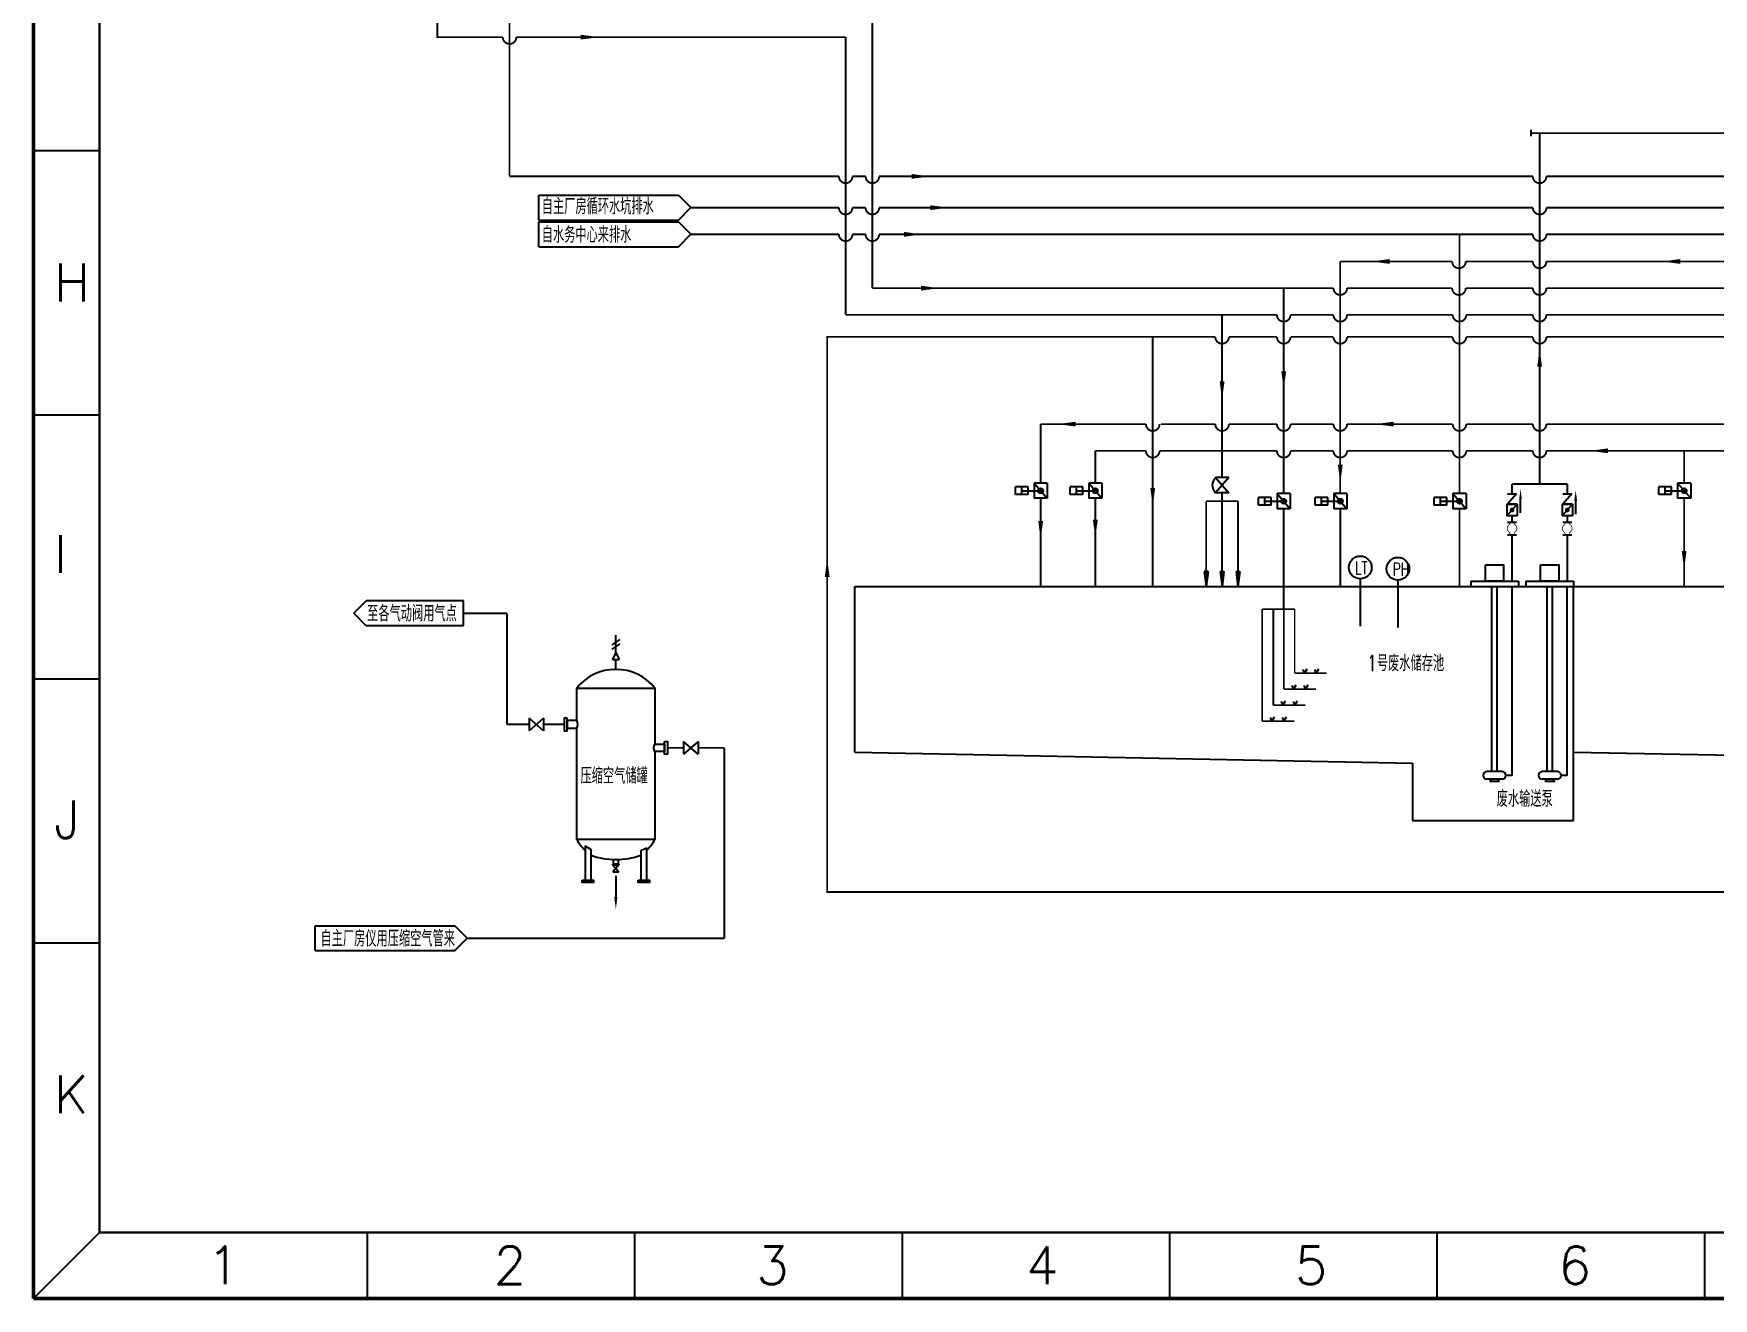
# Model space of a CAD drawing. Extents: x 51196 to 52353, y 31156 to 31960.
# Drawn here: x 51196 to 51636.7, y 31155.6 to 31487.5 of the extents above; entities that cross this region are included whole.
import ezdxf

# ---------------------------------------------------------------- set-up
doc = ezdxf.new("R2010")
doc.units = 0
doc.header["$LTSCALE"] = 3
doc.header["$MEASUREMENT"] = 0
for name, pattern in [('BORDER', [1.75, 0.5, -0.25, 0.5, -0.25, 0, -0.25]), ('CENTER', [2, 1.25, -0.25, 0.25, -0.25]), ('DASHED', [0.75, 0.5, -0.25]), ('DASHED2', [0.375, 0.25, -0.125])]:
    doc.linetypes.add(name, pattern=pattern)
doc.layers.get('0').update_dxf_attribs({"linetype": 'CONTINUOUS'})
for name, color, linetype in [('4', 7, 'CONTINUOUS'), ('A', 4, 'CONTINUOUS'), ('TT', 7, 'CONTINUOUS'), ('修改', 7, 'CONTINUOUS'), ('排泥管', 126, 'DASHED'), ('生产水', 5, 'CONTINUOUS'), ('生活水', 3, 'BORDER'), ('碱', 6, 'DASHED2'), ('空气', 4, 'CENTER')]:
    doc.layers.add(name, color=color, linetype=linetype)
doc.styles.add('HZ', font='geditxt.shx', dxfattribs={"width": 0.75, "bigfont": 'hztxt1.shx'})
doc.styles.add('样式 2', font='txt.shx', dxfattribs={"height": 2})

msp = doc.modelspace()

# ---------------------------------------------------------------- hatches: boundary and pattern name
at = {"layer": 'TT', "ltscale": 3}
h = msp.add_hatch(color=40, dxfattribs=at)
h.paths.add_polyline_path([(51503.11, 31346.34), (51503.61, 31346.34), (51503.61, 31342.41)])
h.paths.add_polyline_path([(51503.61, 31342.41), (51503.61, 31346.34), (51504.1, 31346.34)])
h = msp.add_hatch(color=40, dxfattribs=at)
h.paths.add_polyline_path([(51508.26, 31346.34), (51507.77, 31346.34), (51507.77, 31342.41)])
h.paths.add_polyline_path([(51507.77, 31342.41), (51507.77, 31346.34), (51507.27, 31346.34)])
h = msp.add_hatch(color=40, dxfattribs=at)
h.paths.add_polyline_path([(51512.42, 31346.34), (51511.93, 31346.34), (51511.93, 31342.41)])
h.paths.add_polyline_path([(51511.93, 31342.41), (51511.93, 31346.34), (51511.43, 31346.34)])
at = {"layer": '排泥管', "linetype": 'ByBlock', "ltscale": 3}
h = msp.add_hatch(color=0, dxfattribs=at)
h.paths.add_polyline_path([(51460.17, 31367.56), (51459.53, 31367.56, 0.643887), (51460.6, 31367.08)])
h.paths.add_polyline_path([(51459.75, 31368.05, 0.216629), (51459.53, 31367.56), (51460.17, 31367.56)])
h.paths.add_polyline_path([(51459.75, 31368.05), (51460.6, 31367.08, 0.216629), (51460.82, 31367.56, 0.643887)])
h = msp.add_hatch(color=0, dxfattribs=at)
h.paths.add_polyline_path([(51474.51, 31367.56), (51473.87, 31367.56, 0.643887), (51474.93, 31367.08)])
h.paths.add_polyline_path([(51474.09, 31368.05, 0.216629), (51473.87, 31367.56), (51474.51, 31367.56)])
h.paths.add_polyline_path([(51474.09, 31368.05), (51474.93, 31367.08, 0.216629), (51475.16, 31367.56, 0.643887)])
h = msp.add_hatch(color=0, dxfattribs=at)
h.paths.add_polyline_path([(51628.99, 31367.56), (51628.35, 31367.56, 0.643887), (51629.41, 31367.08)])
h.paths.add_polyline_path([(51628.57, 31368.05, 0.216629), (51628.35, 31367.56), (51628.99, 31367.56)])
h.paths.add_polyline_path([(51628.57, 31368.05), (51629.41, 31367.08, 0.216629), (51629.63, 31367.56, 0.643887)])
at = {"layer": '生产水', "ltscale": 3}
h = msp.add_hatch(color=0, dxfattribs=at)
h.paths.add_polyline_path([(51538.78, 31364.81), (51538.13, 31364.81, 0.643887), (51539.2, 31364.33)])
h.paths.add_polyline_path([(51538.35, 31365.3, 0.216629), (51538.13, 31364.81), (51538.78, 31364.81)])
h.paths.add_polyline_path([(51538.35, 31365.3), (51539.2, 31364.33, 0.216629), (51539.42, 31364.81, 0.643887)])
h = msp.add_hatch(color=7, dxfattribs=at)
h.paths.add_polyline_path([(51570.04, 31364.81), (51569.4, 31364.81, 0.643887), (51570.46, 31364.33)])
h.paths.add_polyline_path([(51569.62, 31365.3, 0.216629), (51569.4, 31364.81), (51570.04, 31364.81)])
h.paths.add_polyline_path([(51569.62, 31365.3), (51570.46, 31364.33, 0.216629), (51570.68, 31364.81, 0.643887)])
at = {"layer": '空气', "ltscale": 3}
h = msp.add_hatch(color=0, dxfattribs=at)
h.paths.add_polyline_path([(51523.94, 31364.81), (51523.29, 31364.81, 0.643887), (51524.36, 31364.33)])
h.paths.add_polyline_path([(51523.51, 31365.3, 0.216629), (51523.29, 31364.81), (51523.94, 31364.81)])
h.paths.add_polyline_path([(51523.51, 31365.3), (51524.36, 31364.33, 0.216629), (51524.58, 31364.81, 0.643887)])

# ---------------------------------------------------------------- linework, layer by layer
at = {"color": 7, "linetype": 'ByBlock', "lineweight": 50}
for p, q in [((51195.97, 31155.65), (51195.97, 31959.55)), ((52353.32, 31155.65), (51195.97, 31155.65))]:
    msp.add_line(p, q, dxfattribs=at)
at = {"color": 7, "linetype": 'ByBlock', "lineweight": 30}
for p, q in [((51213.29, 31172.97), (51213.29, 31942.23)), ((52335.99, 31172.97), (51213.29, 31172.97))]:
    msp.add_line(p, q, dxfattribs=at)
at = {"color": 7, "linetype": 'ByBlock', "lineweight": -3}
for p, q in [((51213.29, 31456.72), (51195.97, 31456.72)), ((51213.29, 31387.42), (51195.97, 31387.42)), ((51213.29, 31318.12), (51195.97, 31318.12)), ((51213.29, 31248.82), (51195.97, 31248.82)), ((51213.29, 31172.97), (51195.97, 31155.65)), ((51283.46, 31172.97), (51283.46, 31155.65)), ((51283.46, 31172.97), (51283.46, 31155.65)), ((51353.63, 31172.97), (51353.63, 31155.65)), ((51423.8, 31172.97), (51423.8, 31155.65)), ((51493.97, 31172.97), (51493.97, 31155.65)), ((51564.14, 31172.97), (51564.14, 31155.65)), ((51634.3, 31172.97), (51634.3, 31155.65))]:
    msp.add_line(p, q, dxfattribs=at)
at = {"color": 7, "ltscale": 3}
for p, q in [((51509.5, 31371), (51506.03, 31367.03)), ((51506.03, 31371), (51509.5, 31367.03)), ((51509.5, 31371), (51506.03, 31371)), ((51509.5, 31367.03), (51506.03, 31367.03)), ((51585.2, 31364.06), (51582.48, 31360.94)), ((51585.2, 31364.06), (51582.48, 31364.06)), ((51582.48, 31364.06), (51582.48, 31360.94)), ((51585.2, 31360.94), (51582.48, 31360.94)), ((51585.2, 31364.06), (51585.2, 31360.94)), ((51596.96, 31364.06), (51596.96, 31360.94)), ((51599.68, 31364.06), (51596.96, 31364.06)), ((51599.68, 31364.06), (51596.96, 31360.94)), ((51599.68, 31360.94), (51596.96, 31360.94)), ((51599.68, 31364.06), (51599.68, 31360.94)), ((51553.89, 31344.11), (51553.89, 31331.64))]:
    msp.add_line(p, q, dxfattribs=at)
at = {"color": 7}
for p, q in [((51582.67, 31366.75), (51585.02, 31366.75)), ((51585.02, 31366.75), (51582.67, 31364.06)), ((51599.49, 31366.75), (51597.14, 31364.06)), ((51597.14, 31366.75), (51599.49, 31366.75)), ((51582.67, 31364.06), (51585.02, 31364.06)), ((51597.14, 31364.06), (51599.49, 31364.06)), ((51582.67, 31359.36), (51585.02, 31359.36)), ((51582.67, 31356.01), (51585.02, 31356.01)), ((51597.14, 31359.36), (51599.49, 31359.36)), ((51597.14, 31356.01), (51599.49, 31356.01))]:
    msp.add_line(p, q, dxfattribs=at)
at = {"color": 7, "ltscale": 100}
for p, q in [((51586.06, 31361.75), (51586.06, 31365.27)), ((51600.54, 31361.46), (51600.54, 31364.98))]:
    msp.add_line(p, q, dxfattribs=at)
at = {"ltscale": 3}
msp.add_line((51544.02, 31344.46), (51544.02, 31331.99), dxfattribs=at)
at = {"color": 55, "ltscale": 3}
for p, q in [((51411.45, 31342.41), (51599.98, 31342.41)), ((51411.45, 31299.01), (51411.45, 31342.41)), ((51599.98, 31342.41), (51788.5, 31342.41)), ((51599.98, 31281.06), (51599.98, 31342.41)), ((51411.45, 31299.01), (51557.72, 31296.1)), ((51599.98, 31299.01), (51746.25, 31296.1)), ((51557.72, 31281.06), (51599.98, 31281.06))]:
    msp.add_line(p, q, dxfattribs=at)
at = {"color": 123, "ltscale": 3}
msp.add_line((51557.72, 31296.1), (51557.72, 31281.06), dxfattribs=at)
at = {"color": 40, "ltscale": 3}
for points in [[(51339.49, 31486.58, 1.26, 0, 0), (51344.27, 31486.58, 0, 0, 0)], [(51507.77, 31396.24, 1.26, 0, 0), (51507.77, 31391.45, 0, 0, 0)]]:
    msp.add_lwpolyline(points, format="xyseb", dxfattribs=at)
at = {"color": 2, "ltscale": 3}
msp.add_lwpolyline([(51591.08, 31400.09, 1.26, 0, 0), (51591.08, 31404.88, 0, 0, 0)], format="xyseb", dxfattribs=at)
at = {"color": 7, "ltscale": 100}
for points in [[(51586.06, 31365.27, 0.712, 0, 0), (51586.06, 31367.98, 0, 0, 0)], [(51600.54, 31364.98, 0.712, 0, 0), (51600.54, 31367.69, 0, 0, 0)]]:
    msp.add_lwpolyline(points, format="xyseb", dxfattribs=at)
at = {"color": 7, "ltscale": 3, "const_width": 0.627}
for points in [[(51583.53, 31362.5, 1), (51584.16, 31362.5, 1)], [(51598.01, 31362.5, 1), (51598.63, 31362.5, 1)]]:
    msp.add_lwpolyline(points, format="xyb", close=True, dxfattribs=at)
at = {"ltscale": 3}
msp.add_circle((51544.02, 31347.44), 2.98, dxfattribs=at)
at = {"color": 7, "ltscale": 3}
msp.add_circle((51553.89, 31347.09), 2.98, dxfattribs=at)
msp.add_arc((51508.01, 31369.01), 2.8, 134.9192, 225.0808, dxfattribs=at)
at = {"layer": '4', "color": 7, "linetype": 'Continuous', "const_width": 0.19}
for points in [[(51583.26, 31356.58, -0.622043), (51583.26, 31358.79, -0.622043)], [(51584.42, 31356.58, 0.622043), (51584.42, 31358.79, 0.622043)], [(51597.74, 31356.58, -0.622043), (51597.74, 31358.79, -0.622043)], [(51598.9, 31356.58, 0.622043), (51598.9, 31358.79, 0.622043)]]:
    msp.add_lwpolyline(points, format="xyb", dxfattribs=at)
for points in [[(51583.26, 31359.36), (51583.26, 31358.79)], [(51583.26, 31356.01), (51583.26, 31356.58)], [(51584.42, 31359.36), (51584.42, 31358.79)], [(51584.42, 31356.01), (51584.42, 31356.58)], [(51597.74, 31359.36), (51597.74, 31358.79)], [(51597.74, 31356.01), (51597.74, 31356.58)], [(51598.9, 31359.36), (51598.9, 31358.79)], [(51598.9, 31356.01), (51598.9, 31356.58)]]:
    msp.add_lwpolyline(points, dxfattribs=at)
at = {"layer": 'A'}
for p, q in [((51572.99, 31343.81), (51585.5, 31343.81)), ((51572.99, 31343.81), (51572.99, 31342.41)), ((51585.5, 31343.81), (51585.5, 31342.41)), ((51587.47, 31343.81), (51599.98, 31343.81)), ((51587.47, 31343.81), (51587.47, 31342.41)), ((51599.98, 31343.81), (51599.98, 31342.41)), ((51578.55, 31293.88), (51578.55, 31342.41)), ((51579.95, 31293.88), (51579.95, 31342.41)), ((51583.84, 31292.88), (51583.84, 31342.41)), ((51593.02, 31293.88), (51593.02, 31342.41)), ((51594.42, 31293.88), (51594.42, 31342.41)), ((51598.32, 31292.88), (51598.32, 31342.41)), ((51581.22, 31293.88), (51577.27, 31293.88)), ((51581.22, 31291.88), (51577.27, 31291.88)), ((51578.55, 31291.88), (51577.93, 31291.25)), ((51580.56, 31291.25), (51577.93, 31291.25)), ((51579.95, 31291.88), (51580.56, 31291.25)), ((51583.84, 31292.88), (51582.22, 31292.88)), ((51595.7, 31293.88), (51591.75, 31293.88)), ((51595.7, 31291.88), (51591.75, 31291.88)), ((51593.03, 31291.88), (51592.41, 31291.25)), ((51595.04, 31291.25), (51592.41, 31291.25)), ((51594.42, 31291.88), (51595.04, 31291.25)), ((51598.32, 31292.88), (51596.7, 31292.88))]:
    msp.add_line(p, q, dxfattribs=at)
for points in [[(51576.88, 31348.15), (51581.62, 31348.15), (51581.62, 31343.81), (51576.88, 31343.81)], [(51591.35, 31348.15), (51596.09, 31348.15), (51596.09, 31343.81), (51591.35, 31343.81)]]:
    msp.add_lwpolyline(points, close=True, dxfattribs=at)
for centre, start, end in [((51577.27, 31292.88), 90, 270), ((51581.22, 31292.88), 270, 90), ((51591.75, 31292.88), 90, 270), ((51595.7, 31292.88), 270, 90)]:
    msp.add_arc(centre, 1, start, end, dxfattribs=at)
at = {"layer": 'TT', "color": 7, "ltscale": 3}
for p, q in [((51504.1, 31346.34), (51503.11, 31346.34)), ((51503.11, 31346.34), (51503.61, 31342.41)), ((51504.1, 31346.34), (51503.61, 31342.41)), ((51507.27, 31346.34), (51508.26, 31346.34)), ((51507.27, 31346.34), (51507.77, 31342.41)), ((51508.26, 31346.34), (51507.77, 31342.41)), ((51511.43, 31346.34), (51512.42, 31346.34)), ((51511.43, 31346.34), (51511.93, 31342.41)), ((51512.42, 31346.34), (51511.93, 31342.41))]:
    msp.add_line(p, q, dxfattribs=at)
at = {"layer": 'TT', "color": 0, "linetype": 'Continuous', "ltscale": 3}
for p, q in [((51283.24, 31338.66), (51279.99, 31335.41)), ((51308.74, 31338.66), (51283.24, 31338.66)), ((51308.74, 31332.16), (51308.74, 31338.66)), ((51283.24, 31332.16), (51279.99, 31335.41)), ((51308.74, 31332.16), (51283.24, 31332.16)), ((51269.85, 31253.39), (51306.49, 31253.39)), ((51269.85, 31246.89), (51269.85, 31253.39)), ((51306.49, 31253.39), (51309.74, 31250.14)), ((51306.49, 31246.89), (51309.74, 31250.14)), ((51269.85, 31246.89), (51306.49, 31246.89))]:
    msp.add_line(p, q, dxfattribs=at)
at = {"layer": 'TT', "color": 4, "linetype": 'Continuous', "ltscale": 3}
for p, q in [((51348.72, 31325.14), (51348.72, 31329.68)), ((51349.78, 31328.57), (51347.67, 31327.14)), ((51349.78, 31327.4), (51347.67, 31325.96)), ((51348.72, 31325.14), (51347.82, 31323.26)), ((51348.72, 31325.14), (51349.62, 31323.26)), ((51347.82, 31323.26), (51349.62, 31323.26)), ((51348.72, 31320.68), (51348.72, 31323.26)), ((51329.73, 31307.85), (51325.95, 31304.56)), ((51329.73, 31304.56), (51325.95, 31307.85)), ((51325.95, 31307.85), (51325.95, 31304.56)), ((51329.73, 31307.85), (51329.73, 31304.56)), ((51370.28, 31301.75), (51366.51, 31298.46)), ((51370.28, 31298.46), (51366.51, 31301.75)), ((51366.51, 31301.75), (51366.51, 31298.46)), ((51370.28, 31301.75), (51370.28, 31298.46)), ((51340.67, 31274.37), (51340.67, 31265.39)), ((51342.17, 31273.51), (51342.17, 31265.39)), ((51355.28, 31273.15), (51355.28, 31265.39)), ((51356.78, 31273.89), (51356.78, 31265.39)), ((51347.91, 31269.4), (51349.54, 31267.54)), ((51349.54, 31269.4), (51347.91, 31267.54)), ((51347.91, 31269.4), (51349.54, 31269.4)), ((51340.67, 31265.39), (51342.17, 31265.39)), ((51347.91, 31267.54), (51349.54, 31267.54)), ((51348.72, 31266.56), (51348.72, 31260.96)), ((51355.28, 31265.39), (51356.78, 31265.39)), ((51355.28, 31265.39), (51356.78, 31265.39))]:
    msp.add_line(p, q, dxfattribs=at)
at = {"layer": 'TT', "color": 4, "linetype": 'Continuous', "ltscale": 3, "const_width": 0.5}
for points in [[(51320.17, 31335.41), (51308.74, 31335.41)], [(51320.17, 31306.21), (51320.17, 31335.41)], [(51377.19, 31300.1), (51370.28, 31300.1)], [(51377.19, 31250.14), (51377.19, 31300.1)], [(51377.19, 31250.14), (51309.74, 31250.14)]]:
    msp.add_lwpolyline(points, dxfattribs=at)
at = {"layer": 'TT', "color": 4, "linetype": 'Continuous', "ltscale": 3}
for points in [[(51338.47, 31307.24), (51338.47, 31315.78), (51358.97, 31315.78), (51358.97, 31301.09)], [(51338.47, 31307.24), (51335.97, 31307.24), (51335.97, 31305.26), (51338.47, 31305.26)], [(51358.97, 31299.11), (51358.97, 31276.08), (51338.47, 31276.08), (51338.47, 31305.26)], [(51358.97, 31301.09), (51361.48, 31301.09), (51361.48, 31299.11), (51358.97, 31299.11)]]:
    msp.add_lwpolyline(points, dxfattribs=at)
for points in [[(51335.97, 31307.89), (51335.13, 31307.89), (51335.13, 31304.61), (51335.97, 31304.61)], [(51361.48, 31301.74), (51362.31, 31301.74), (51362.31, 31298.46), (51361.48, 31298.46)], [(51347.9, 31269.62), (51349.55, 31269.62), (51349.55, 31269.4), (51347.9, 31269.4)], [(51348.14, 31270.79), (51349.3, 31270.79), (51349.3, 31269.62), (51348.14, 31269.62)], [(51339.93, 31265.39), (51342.9, 31265.39), (51342.9, 31264.74), (51339.93, 31264.74)], [(51354.54, 31265.39), (51357.51, 31265.39), (51357.51, 31264.74), (51354.54, 31264.74)]]:
    msp.add_lwpolyline(points, close=True, dxfattribs=at)
msp.add_lwpolyline([(51348.72, 31260.96, 0.84, 0, 0), (51348.72, 31257.77, 0, 0, 0)], format="xyseb", dxfattribs=at)
for centre, radius, start, end in [((51348.72, 31307.52), 13.17, 38.8696, 141.1304), ((51336.65, 31306.25), 2.07, 331.3932, 28.6068), ((51360.14, 31300.1), 1.53, 139.7243, 220.2757), ((51348.72, 31281.62), 11.65, 208.3842, 226.2575), ((51349.11, 31287.47), 15.59, 237.1843, 243.53), ((51349.11, 31287.47), 15.59, 293.2844, 299.4395), ((51348.72, 31281.62), 11.65, 313.7425, 331.6158), ((51348.72, 31289.38), 18.59, 249.3539, 290.6461)]:
    msp.add_arc(centre, radius, start, end, dxfattribs=at)
at = {"layer": '修改', "color": 31, "ltscale": 3, "const_width": 0.49}
for points in [[(51320.84, 31561.7), (51320.84, 31450.04)], [(51320.84, 31450.04), (51407.24, 31450.04)], [(51410.8, 31450.04), (51414.24, 31450.04)], [(51417.8, 31450.04), (51589.3, 31450.04)], [(51592.86, 31450.04), (51777.82, 31450.04)]]:
    msp.add_lwpolyline(points, dxfattribs=at)
for points in [[(51407.24, 31450.04, 1), (51410.8, 31450.04)], [(51414.24, 31450.04, 1), (51417.8, 31450.04)], [(51592.86, 31450.04, -1), (51589.3, 31450.04)]]:
    msp.add_lwpolyline(points, format="xyb", dxfattribs=at)
at = {"layer": '修改', "color": 31, "ltscale": 3}
msp.add_lwpolyline([(51426.32, 31450.04, 1.26, 0, 0), (51431.11, 31450.04, 0, 0, 0)], format="xyseb", dxfattribs=at)
at = {"layer": '修改', "color": 32, "ltscale": 3, "const_width": 0.49}
for points in [[(51509.55, 31407.93), (51522.15, 31407.93)], [(51571.82, 31407.93), (51584.43, 31407.93)]]:
    msp.add_lwpolyline(points, dxfattribs=at)
at = {"layer": '修改', "color": 7, "ltscale": 3}
msp.add_lwpolyline([(51489.58, 31368.32, 1.26, 0, 0), (51489.58, 31363.53, 0, 0, 0)], format="xyseb", dxfattribs=at)
at = {"layer": '修改', "color": 32, "ltscale": 3}
msp.add_lwpolyline([(51404.17, 31344.94, 1.26, 0, 0), (51404.17, 31349.73, 0, 0, 0)], format="xyseb", dxfattribs=at)
at = {"layer": '排泥管', "color": 0, "linetype": 'ByBlock', "ltscale": 3}
for p, q in [((51461.91, 31369.55), (51458.44, 31369.55)), ((51458.44, 31369.55), (51461.91, 31365.58)), ((51458.44, 31369.55), (51458.44, 31365.58)), ((51461.91, 31369.55), (51461.91, 31365.58)), ((51476.24, 31369.55), (51472.78, 31369.55)), ((51472.78, 31369.55), (51476.24, 31365.58)), ((51472.78, 31369.55), (51472.78, 31365.58)), ((51476.24, 31369.55), (51476.24, 31365.58)), ((51630.72, 31369.55), (51627.26, 31369.55)), ((51627.26, 31369.55), (51630.72, 31365.58)), ((51627.26, 31369.55), (51627.26, 31365.58)), ((51630.72, 31369.55), (51630.72, 31365.58)), ((51453.57, 31366.55), (51453.57, 31368.58)), ((51456.88, 31368.58), (51453.57, 31368.58)), ((51456.88, 31368.58), (51453.57, 31368.58)), ((51453.57, 31366.55), (51453.57, 31368.58)), ((51456.88, 31368.58), (51453.57, 31368.58)), ((51453.57, 31366.55), (51453.57, 31368.58)), ((51456.88, 31366.55), (51453.57, 31366.55)), ((51456.88, 31366.55), (51453.57, 31366.55)), ((51456.88, 31366.55), (51453.57, 31366.55)), ((51455.22, 31366.55), (51455.22, 31368.58)), ((51455.22, 31366.55), (51455.22, 31368.58)), ((51455.22, 31366.55), (51455.22, 31368.58)), ((51455.22, 31367.56), (51460.17, 31367.56)), ((51455.22, 31367.56), (51460.17, 31367.56)), ((51456.88, 31366.55), (51456.88, 31368.58)), ((51461.91, 31365.58), (51458.44, 31365.58)), ((51467.9, 31366.55), (51467.9, 31368.58)), ((51471.22, 31368.58), (51467.9, 31368.58)), ((51471.22, 31368.58), (51467.9, 31368.58)), ((51467.9, 31366.55), (51467.9, 31368.58)), ((51471.22, 31368.58), (51467.9, 31368.58)), ((51467.9, 31366.55), (51467.9, 31368.58)), ((51471.22, 31366.55), (51467.9, 31366.55)), ((51471.22, 31366.55), (51467.9, 31366.55)), ((51471.22, 31366.55), (51467.9, 31366.55)), ((51469.56, 31366.55), (51469.56, 31368.58)), ((51469.56, 31366.55), (51469.56, 31368.58)), ((51469.56, 31366.55), (51469.56, 31368.58)), ((51469.56, 31367.56), (51474.51, 31367.56)), ((51469.56, 31367.56), (51474.51, 31367.56)), ((51471.22, 31366.55), (51471.22, 31368.58)), ((51476.24, 31365.58), (51472.78, 31365.58)), ((51622.38, 31366.55), (51622.38, 31368.58)), ((51625.7, 31368.58), (51622.38, 31368.58)), ((51625.7, 31368.58), (51622.38, 31368.58)), ((51622.38, 31366.55), (51622.38, 31368.58)), ((51625.7, 31368.58), (51622.38, 31368.58)), ((51622.38, 31366.55), (51622.38, 31368.58)), ((51625.7, 31366.55), (51622.38, 31366.55)), ((51625.7, 31366.55), (51622.38, 31366.55)), ((51625.7, 31366.55), (51622.38, 31366.55)), ((51624.04, 31366.55), (51624.04, 31368.58)), ((51624.04, 31366.55), (51624.04, 31368.58)), ((51624.04, 31366.55), (51624.04, 31368.58)), ((51624.04, 31367.56), (51628.99, 31367.56)), ((51624.04, 31367.56), (51628.99, 31367.56)), ((51625.7, 31366.55), (51625.7, 31368.58)), ((51630.72, 31365.58), (51627.26, 31365.58))]:
    msp.add_line(p, q, dxfattribs=at)
at = {"layer": '排泥管', "color": 9, "linetype": 'ByBlock', "ltscale": 3, "const_width": 0.49}
for points in [[(51460.17, 31385.04), (51460.17, 31385.04), (51460.17, 31369.55)], [(51525.72, 31385.04), (51536.99, 31385.04)], [(51571.82, 31385.04), (51589.3, 31385.04)], [(51592.86, 31385.04), (51670, 31385.04)], [(51474.51, 31378.04), (51487.8, 31378.04)], [(51474.51, 31378.04), (51474.51, 31378.04), (51474.51, 31369.55)], [(51571.82, 31378.04), (51589.3, 31378.04)], [(51592.86, 31378.04), (51644.23, 31378.04)], [(51628.99, 31378.04), (51628.99, 31378.04), (51628.99, 31369.55)], [(51460.17, 31365.58), (51460.17, 31342.41)], [(51474.51, 31365.58), (51474.51, 31342.41)], [(51628.99, 31365.58), (51628.99, 31342.41)]]:
    msp.add_lwpolyline(points, dxfattribs=at)
at = {"layer": '排泥管', "color": 0, "linetype": 'ByBlock', "ltscale": 3}
for centre in [(51460.17, 31367.56), (51474.51, 31367.56), (51628.99, 31367.56)]:
    msp.add_circle(centre, 0.644, dxfattribs=at)
at = {"layer": '生产水', "color": 2, "ltscale": 3}
msp.add_line((51588.78, 31462.23), (51588.78, 31460.56), dxfattribs=at)
at = {"layer": '生产水', "color": 0, "ltscale": 3}
for p, q in [((51328.51, 31445.09), (51365.16, 31445.09)), ((51328.51, 31438.59), (51328.51, 31445.09)), ((51365.16, 31445.09), (51368.41, 31441.84)), ((51365.16, 31438.59), (51368.41, 31441.84)), ((51328.51, 31438.59), (51365.16, 31438.59)), ((51328.51, 31438.09), (51365.16, 31438.09)), ((51328.51, 31431.59), (51328.51, 31438.09)), ((51365.16, 31438.09), (51368.41, 31434.84)), ((51328.51, 31431.59), (51365.16, 31431.59)), ((51365.16, 31431.59), (51368.41, 31434.84)), ((51532.17, 31363.8), (51532.17, 31365.83)), ((51535.49, 31365.83), (51532.17, 31365.83)), ((51532.17, 31363.8), (51532.17, 31365.83)), ((51535.49, 31365.83), (51532.17, 31365.83)), ((51535.49, 31365.83), (51532.17, 31365.83)), ((51532.17, 31363.8), (51532.17, 31365.83)), ((51533.83, 31363.8), (51533.83, 31365.83)), ((51533.83, 31363.8), (51533.83, 31365.83)), ((51533.83, 31363.8), (51533.83, 31365.83)), ((51533.83, 31364.81), (51538.78, 31364.81)), ((51533.83, 31364.81), (51538.78, 31364.81)), ((51535.49, 31363.8), (51535.49, 31365.83)), ((51537.05, 31366.8), (51540.51, 31362.83)), ((51537.05, 31366.8), (51537.05, 31362.83)), ((51540.51, 31366.8), (51537.05, 31366.8)), ((51540.51, 31366.8), (51540.51, 31362.83)), ((51535.49, 31363.8), (51532.17, 31363.8)), ((51535.49, 31363.8), (51532.17, 31363.8)), ((51535.49, 31363.8), (51532.17, 31363.8)), ((51540.51, 31362.83), (51537.05, 31362.83))]:
    msp.add_line(p, q, dxfattribs=at)
at = {"layer": '生产水', "color": 7, "ltscale": 3}
for p, q in [((51563.43, 31363.8), (51563.43, 31365.83)), ((51566.75, 31365.83), (51563.43, 31365.83)), ((51563.43, 31363.8), (51563.43, 31365.83)), ((51566.75, 31365.83), (51563.43, 31365.83)), ((51566.75, 31365.83), (51563.43, 31365.83)), ((51563.43, 31363.8), (51563.43, 31365.83)), ((51565.09, 31363.8), (51565.09, 31365.83)), ((51565.09, 31363.8), (51565.09, 31365.83)), ((51565.09, 31363.8), (51565.09, 31365.83)), ((51565.09, 31364.81), (51570.04, 31364.81)), ((51565.09, 31364.81), (51570.04, 31364.81)), ((51566.75, 31363.8), (51566.75, 31365.83)), ((51568.31, 31366.8), (51571.77, 31362.83)), ((51568.31, 31366.8), (51568.31, 31362.83)), ((51571.77, 31366.8), (51568.31, 31366.8)), ((51571.77, 31366.8), (51571.77, 31362.83)), ((51566.75, 31363.8), (51563.43, 31363.8)), ((51566.75, 31363.8), (51563.43, 31363.8)), ((51566.75, 31363.8), (51563.43, 31363.8)), ((51571.77, 31362.83), (51568.31, 31362.83))]:
    msp.add_line(p, q, dxfattribs=at)
at = {"layer": '生产水', "color": 2, "ltscale": 3, "const_width": 0.49}
for points in [[(51588.78, 31461.4), (52052.47, 31461.4)], [(51591.08, 31369.34), (51591.08, 31461.4)]]:
    msp.add_lwpolyline(points, dxfattribs=at)
at = {"layer": '生产水', "color": 100, "ltscale": 3, "const_width": 0.49}
for points in [[(51368.41, 31441.84), (51407.24, 31441.84)], [(51410.8, 31441.84), (51414.24, 31441.84)], [(51417.8, 31441.84), (51589.3, 31441.84)], [(51592.86, 31441.84), (51777.82, 31441.84)]]:
    msp.add_lwpolyline(points, dxfattribs=at)
for points in [[(51407.24, 31441.84, 1), (51410.8, 31441.84)], [(51414.24, 31441.84, 1), (51417.8, 31441.84)], [(51589.3, 31441.84, 1), (51592.86, 31441.84)]]:
    msp.add_lwpolyline(points, format="xyb", dxfattribs=at)
at = {"layer": '生产水', "color": 100, "ltscale": 3}
msp.add_lwpolyline([(51431.24, 31441.84, 1.26, 0, 0), (51436.03, 31441.84, 0, 0, 0)], format="xyseb", dxfattribs=at)
at = {"layer": '生产水', "color": 110, "ltscale": 3}
msp.add_lwpolyline([(51424.31, 31434.84, 1.26, 0, 0), (51429.1, 31434.84, 0, 0, 0)], format="xyseb", dxfattribs=at)
at = {"layer": '生产水', "color": 110, "ltscale": 3, "const_width": 0.49}
for points in [[(51368.29, 31434.84), (51407.24, 31434.84)], [(51410.8, 31434.84), (51414.24, 31434.84)], [(51417.8, 31434.84), (51589.3, 31434.84)], [(51570.04, 31366.8), (51570.04, 31434.84)], [(51592.86, 31434.84), (51745.28, 31434.84)], [(51570.04, 31342.41), (51570.04, 31362.83)]]:
    msp.add_lwpolyline(points, dxfattribs=at)
for points in [[(51407.24, 31434.84, 1), (51410.8, 31434.84)], [(51414.24, 31434.84, 1), (51417.8, 31434.84)], [(51589.3, 31434.84, 1), (51592.86, 31434.84)]]:
    msp.add_lwpolyline(points, format="xyb", dxfattribs=at)
at = {"layer": '生产水', "color": 210, "ltscale": 3}
for points, const_width in [([(51538.78, 31427.72), (51568.13, 31427.72)], 0.49), ([(51538.78, 31427.72), (51538.78, 31366.8)], 0.42), ([(51571.7, 31427.72), (51589.3, 31427.72)], 0.49), ([(51592.86, 31427.72), (51743.5, 31427.72)], 0.49), ([(51538.78, 31342.41), (51538.78, 31362.83)], 0.49)]:
    msp.add_lwpolyline(points, dxfattribs=dict(at, const_width=const_width))
for points in [[(51551.74, 31427.72, 1.26, 0, 0), (51546.96, 31427.72, 0, 0, 0)], [(51628.02, 31427.72, 1.26, 0, 0), (51623.23, 31427.72, 0, 0, 0)]]:
    msp.add_lwpolyline(points, format="xyseb", dxfattribs=at)
at = {"layer": '生产水', "color": 210, "ltscale": 3, "const_width": 0.49}
for points in [[(51568.13, 31427.72, 1), (51571.7, 31427.72)], [(51589.3, 31427.72, 1), (51592.86, 31427.72)]]:
    msp.add_lwpolyline(points, format="xyb", dxfattribs=at)
at = {"layer": '生产水', "color": 254, "ltscale": 3}
for points in [[(51469.38, 31385.04, 1.26, 0, 0), (51464.59, 31385.04, 0, 0, 0)], [(51552.75, 31385.04, 1.26, 0, 0), (51547.96, 31385.04, 0, 0, 0)], [(51609.02, 31378.04, 1.26, 0, 0), (51604.23, 31378.04, 0, 0, 0)], [(51474.51, 31359.95, 1.26, 0, 0), (51474.51, 31355.17, 0, 0, 0)], [(51460.17, 31359.58, 1.26, 0, 0), (51460.17, 31354.79, 0, 0, 0)], [(51628.99, 31351.77, 1.26, 0, 0), (51628.99, 31346.98, 0, 0, 0)]]:
    msp.add_lwpolyline(points, format="xyseb", dxfattribs=at)
at = {"layer": '生产水', "color": 0, "ltscale": 3}
msp.add_circle((51538.78, 31364.81), 0.644, dxfattribs=at)
at = {"layer": '生产水', "color": 7, "ltscale": 3}
msp.add_circle((51570.04, 31364.81), 0.644, dxfattribs=at)
at = {"layer": '生活水', "color": 2, "ltscale": 3, "const_width": 0.5}
for points in [[(51583.84, 31366.75), (51583.84, 31369.34)], [(51598.32, 31369.34), (51583.84, 31369.34)], [(51598.32, 31366.75), (51598.32, 31369.34)], [(51583.84, 31359.36), (51583.84, 31360.94)], [(51598.32, 31359.36), (51598.32, 31360.94)], [(51583.84, 31343.81), (51583.84, 31356.01)], [(51598.32, 31343.81), (51598.32, 31356.01)]]:
    msp.add_lwpolyline(points, dxfattribs=at)
at = {"layer": '碱', "color": 40, "linetype": 'ByBlock', "ltscale": 3, "const_width": 0.49}
for points in [[(51319.05, 31486.58), (51301.9, 31486.58), (51301.9, 31770.04)], [(51409.02, 31486.58), (51322.62, 31486.58)], [(51409.02, 31413.72), (51409.02, 31486.58)], [(51409.02, 31413.72), (51522.15, 31413.72)], [(51507.77, 31413.72), (51507.77, 31371)], [(51525.72, 31413.72), (51536.99, 31413.72)], [(51540.56, 31413.72), (51568.26, 31413.72)], [(51571.82, 31413.72), (51589.3, 31413.72)], [(51592.86, 31413.72), (51710.68, 31413.72)], [(51503.61, 31364.81), (51511.93, 31364.81)], [(51503.61, 31364.81), (51503.61, 31345.69)], [(51507.77, 31367.03), (51507.77, 31364.81)], [(51507.77, 31364.81), (51507.77, 31345.69)], [(51511.93, 31364.81), (51511.93, 31345.69)]]:
    msp.add_lwpolyline(points, dxfattribs=at)
for points in [[(51319.05, 31486.58, 1), (51322.62, 31486.58)], [(51522.15, 31413.72, 1), (51525.72, 31413.72)], [(51536.99, 31413.72, 1), (51540.56, 31413.72)], [(51568.26, 31413.72, 1), (51571.82, 31413.72)], [(51589.3, 31413.72, 1), (51592.86, 31413.72)]]:
    msp.add_lwpolyline(points, format="xyb", dxfattribs=at)
at = {"layer": '碱', "color": 7, "linetype": 'ByBlock', "ltscale": 3, "const_width": 0.49}
for points in [[(52083.14, 31262.29), (52083.14, 31262.29), (51404.17, 31262.29), (51404.17, 31407.93), (51505.98, 31407.93)], [(51480.58, 31407.93), (51489.58, 31407.93), (51489.58, 31342.41)], [(51509.55, 31407.93), (51522.15, 31407.93)], [(51509.55, 31407.93), (51512.89, 31407.93)], [(51525.72, 31407.93), (51536.99, 31407.93)], [(51525.72, 31407.93), (51528.62, 31407.93)], [(51540.56, 31407.93), (51568.26, 31407.93)], [(51571.82, 31407.93), (51589.3, 31407.93)], [(51571.82, 31407.93), (51575.16, 31407.93)], [(51592.86, 31407.93), (51694.51, 31407.93)], [(51592.86, 31407.93), (51595.76, 31407.93)], [(51460.17, 31385.04), (51487.8, 31385.04)], [(51491.75, 31385.04), (51505.98, 31385.04)], [(51509.55, 31385.04), (51522.15, 31385.04)], [(51540.56, 31385.04), (51568.26, 31385.04)], [(51491.37, 31378.04), (51510.06, 31378.04)], [(51510.06, 31378.04), (51522.15, 31378.04)], [(51525.72, 31378.04), (51536.99, 31378.04)], [(51540.56, 31378.04), (51568.26, 31378.04)]]:
    msp.add_lwpolyline(points, dxfattribs=at)
for points in [[(51505.98, 31407.93, 1), (51509.55, 31407.93, 1)], [(51522.15, 31407.93, 1), (51525.72, 31407.93, 1)], [(51536.99, 31407.93, 1), (51540.56, 31407.93, 1)], [(51568.26, 31407.93, 1), (51571.82, 31407.93, 1)], [(51589.3, 31407.93, 1), (51592.86, 31407.93, 1)], [(51487.8, 31385.04, 1), (51491.37, 31385.04, 1)], [(51505.98, 31385.04, 1), (51509.55, 31385.04, 1)], [(51522.15, 31385.04, 1), (51525.72, 31385.04, 1)], [(51536.99, 31385.04, 1), (51540.56, 31385.04, 1)], [(51568.26, 31385.04, 1), (51571.82, 31385.04, 1)], [(51589.3, 31385.04, 1), (51592.86, 31385.04, 1)], [(51487.8, 31378.04, 1), (51491.37, 31378.04, 1)], [(51522.15, 31378.04, 1), (51525.72, 31378.04, 1)], [(51536.99, 31378.04, 1), (51540.56, 31378.04, 1)], [(51568.26, 31378.04, 1), (51571.82, 31378.04, 1)], [(51589.3, 31378.04, 1), (51592.86, 31378.04, 1)]]:
    msp.add_lwpolyline(points, format="xyb", dxfattribs=at)
at = {"layer": '空气', "color": 0, "ltscale": 3}
for p, q in [((51517.33, 31363.8), (51517.33, 31365.83)), ((51520.65, 31365.83), (51517.33, 31365.83)), ((51517.33, 31363.8), (51517.33, 31365.83)), ((51520.65, 31365.83), (51517.33, 31365.83)), ((51520.65, 31365.83), (51517.33, 31365.83)), ((51517.33, 31363.8), (51517.33, 31365.83)), ((51518.99, 31363.8), (51518.99, 31365.83)), ((51518.99, 31363.8), (51518.99, 31365.83)), ((51518.99, 31363.8), (51518.99, 31365.83)), ((51518.99, 31364.81), (51523.94, 31364.81)), ((51518.99, 31364.81), (51523.94, 31364.81)), ((51520.65, 31363.8), (51520.65, 31365.83)), ((51522.21, 31366.8), (51525.67, 31362.83)), ((51522.21, 31366.8), (51522.21, 31362.83)), ((51525.67, 31366.8), (51522.21, 31366.8)), ((51525.67, 31366.8), (51525.67, 31362.83)), ((51520.65, 31363.8), (51517.33, 31363.8)), ((51520.65, 31363.8), (51517.33, 31363.8)), ((51520.65, 31363.8), (51517.33, 31363.8)), ((51525.67, 31362.83), (51522.21, 31362.83))]:
    msp.add_line(p, q, dxfattribs=at)
at = {"layer": '空气', "color": 4, "ltscale": 3}
for p, q in [((51528.89, 31320.63), (51529.35, 31319.7)), ((51529.35, 31319.7), (51530.05, 31320.86)), ((51532.02, 31320.63), (51532.48, 31319.7)), ((51532.48, 31319.7), (51533.18, 31320.86)), ((51526.05, 31316.43), (51526.51, 31315.5)), ((51526.51, 31315.5), (51527.21, 31316.66)), ((51529.18, 31316.43), (51529.65, 31315.5)), ((51529.65, 31315.5), (51530.34, 31316.66)), ((51523.28, 31312.23), (51523.75, 31311.3)), ((51523.75, 31311.3), (51524.44, 31312.46)), ((51526.41, 31312.23), (51526.88, 31311.3)), ((51526.88, 31311.3), (51527.58, 31312.46)), ((51520.37, 31308.03), (51520.84, 31307.1)), ((51520.84, 31307.1), (51521.53, 31308.26)), ((51523.51, 31308.03), (51523.97, 31307.1)), ((51523.97, 31307.1), (51524.67, 31308.26))]:
    msp.add_line(p, q, dxfattribs=at)
at = {"layer": '空气', "color": 4, "linetype": 'ByBlock', "ltscale": 3, "const_width": 0.49}
for points in [[(51416.02, 31420.72), (51416.02, 31493.58)], [(51416.02, 31420.72), (51536.99, 31420.72)], [(51523.94, 31420.72), (51523.94, 31366.8)], [(51540.56, 31420.72), (51568.13, 31420.72)], [(51571.7, 31420.72), (51589.3, 31420.72)], [(51592.86, 31420.72), (51725.52, 31420.72)], [(51523.94, 31336.5), (51523.94, 31362.83)], [(51518.3, 31336.5), (51518.3, 31307.1)], [(51521.21, 31336.5), (51521.21, 31311.3)], [(51523.98, 31336.5), (51523.98, 31315.5)]]:
    msp.add_lwpolyline(points, dxfattribs=at)
at = {"layer": '空气', "color": 4, "ltscale": 3}
for points in [[(51428.78, 31420.72, 1.26, 0, 0), (51433.56, 31420.72, 0, 0, 0)], [(51523.94, 31398.88, 1.26, 0, 0), (51523.94, 31394.09, 0, 0, 0)]]:
    msp.add_lwpolyline(points, format="xyseb", dxfattribs=at)
at = {"layer": '空气', "color": 4, "ltscale": 3, "const_width": 0.49}
for points in [[(51536.99, 31420.72, 1), (51540.56, 31420.72)], [(51568.13, 31420.72, 1), (51571.7, 31420.72)], [(51589.3, 31420.72, 1), (51592.86, 31420.72)]]:
    msp.add_lwpolyline(points, format="xyb", dxfattribs=at)
at = {"layer": '空气', "color": 210, "ltscale": 3}
msp.add_lwpolyline([(51538.78, 31374.38, 1.26, 0, 0), (51538.78, 31369.59, 0, 0, 0)], format="xyseb", dxfattribs=at)
at = {"layer": '空气', "color": 4, "ltscale": 3}
for points, const_width in [([(51518.3, 31336.5), (51526.81, 31336.5)], 0.42), ([(51526.81, 31336.5), (51526.81, 31319.7)], 0.42), ([(51526.81, 31319.7), (51535.21, 31319.7)], 0.42), ([(51523.98, 31315.5), (51532.38, 31315.5)], 0.42), ([(51521.21, 31311.3), (51529.61, 31311.3)], 0.42), ([(51325.95, 31306.25), (51320.17, 31306.25)], 0.49), ([(51335.13, 31306.25), (51329.73, 31306.25)], 0.49), ([(51518.3, 31307.1), (51526.7, 31307.1)], 0.42)]:
    msp.add_lwpolyline(points, dxfattribs=dict(at, const_width=const_width))
at = {"layer": '空气', "color": 4, "ltscale": 2, "const_width": 0.5}
msp.add_lwpolyline([(51366.51, 31300.1), (51362.31, 31300.1)], dxfattribs=at)
at = {"layer": '空气', "color": 0, "ltscale": 3}
msp.add_circle((51523.94, 31364.81), 0.644, dxfattribs=at)

# ---------------------------------------------------------------- texts
at = {"color": 7, "linetype": 'ByBlock', "lineweight": -3, "style": '样式 2'}
for s, p in [('H', (51201.36, 31417.23)), ('I', (51201.36, 31346.01)), ('J', (51201.36, 31276.39)), ('K', (51201.36, 31204.21)), ('1', (51241.5, 31159.34)), ('2', (51316.68, 31159.34)), ('3', (51385.55, 31159.34)), ('4', (51456.34, 31159.34)), ('5', (51526.86, 31159.34)), ('6', (51596.01, 31159.34))]:
    msp.add_text(s, height=9.94, dxfattribs=at).set_placement(p)
at = {"ltscale": 3, "style": 'HZ', "width": 0.7}
msp.add_text('LT', height=3.36, dxfattribs=at).set_placement((51542.61, 31345.63))
at = {"color": 7, "ltscale": 3, "style": 'HZ', "width": 0.7}
msp.add_text('PH', height=3.36, dxfattribs=at).set_placement((51552.49, 31345.27))
at = {"layer": '4', "color": 0, "ltscale": 3, "style": 'HZ', "width": 0.7}
msp.add_text('自水务中心来排水', height=4.2, dxfattribs=at).set_placement((51329.28, 31432.62))
at = {"layer": 'TT', "color": 0, "linetype": 'Continuous', "ltscale": 3, "style": 'HZ', "width": 0.7}
msp.add_text('自主厂房仪用压缩空气管来', height=4.2, dxfattribs=at).set_placement((51271.24, 31247.97))
at = {"layer": '修改', "color": 0, "ltscale": 3, "style": 'HZ', "width": 0.7}
for s, p in [('1号废水储存池', (51545.86, 31320.22)), ('压缩空气储罐', (51339.45, 31290.67)), ('废水输送泵', (51579.83, 31284.64))]:
    msp.add_text(s, height=4.2, dxfattribs=at).set_placement(p)
at = {"layer": '生产水', "color": 0, "ltscale": 3, "style": 'HZ', "width": 0.7}
msp.add_text('自主厂房循环水坑排水', height=4.2, dxfattribs=at).set_placement((51329.29, 31440.08))
at = {"layer": '空气', "color": 0, "ltscale": 3, "style": 'HZ', "width": 0.7}
msp.add_text('至各气动阀用气点', height=4.2, dxfattribs=at).set_placement((51283.49, 31333.26))

doc.saveas('drawing.dxf')
